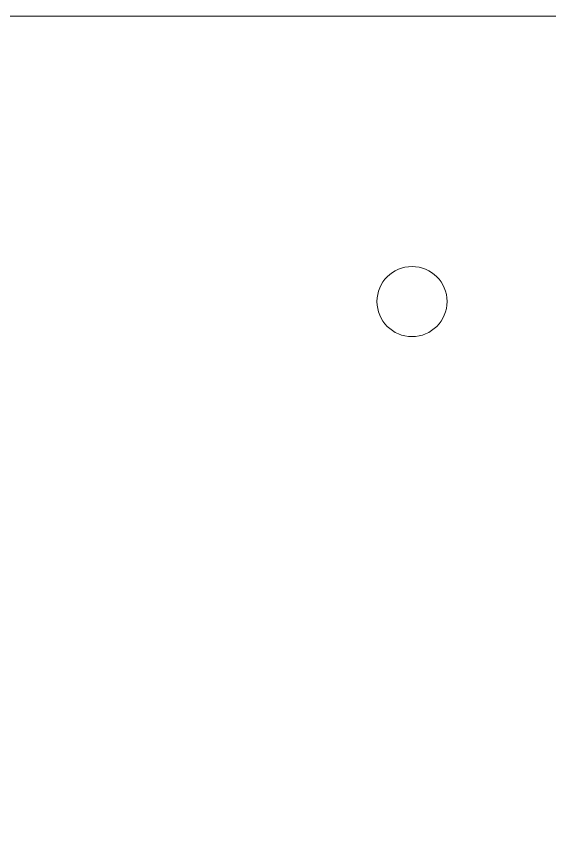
# Model space of a CAD drawing. Header units: millimetres. Extents: x -73 to 73, y -125 to 125.
# Drawn here: x 0 to 30.47, y 79.26 to 125.47 of the extents above; entities that cross this region are included whole.
import ezdxf

# ---------------------------------------------------------------- set-up
doc = ezdxf.new("R2010")
doc.units = ezdxf.units.MM
doc.header["$MEASUREMENT"] = 0
doc.layers.add('Layer 1', color=7, linetype='Continuous')

msp = doc.modelspace()

# ---------------------------------------------------------------- linework, layer by layer
at = {"layer": 'Layer 1', "color": 250, "lineweight": 9}
msp.add_ellipse((22.6024, 109.1854), major_axis=(2.0001, 0), ratio=0.99995, dxfattribs=at)
msp.add_open_spline([(31.5251, 125.474), (31.5251, 125.474), (70.7249, 125.474), (70.7249, 125.474), (70.7249, 125.474), (71.1229, 125.4742), (71.5029, 125.3163), (71.7846, 125.035), (71.7846, 125.035), (72.0662, 124.7537), (72.2246, 124.3721), (72.2249, 123.974), (72.2249, 123.974), (72.2249, 123.974), (72.2249, 119.4865), (72.2249, 119.4865), (72.2249, 119.4865), (72.2251, 119.0884), (72.0672, 118.7084), (71.7859, 118.4268), (71.7859, 118.4268), (71.5046, 118.1451), (71.1229, 117.9867), (70.7249, 117.9865), (70.7249, 117.9865), (70.7249, 117.9865), (68.2624, 117.9865), (68.2624, 117.9865), (68.2624, 117.9865), (66.1188, 117.9865), (64.138, 116.8429), (63.0662, 114.9865), (63.0662, 114.9865), (61.9944, 113.1301), (61.9944, 110.8429), (63.0662, 108.9865), (63.0662, 108.9865), (64.138, 107.1301), (66.1188, 105.9865), (68.2624, 105.9865), (68.2624, 105.9865), (68.2624, 105.9865), (70.7249, 105.9865), (70.7249, 105.9865), (70.7249, 105.9865), (71.1229, 105.9867), (71.5029, 105.8288), (71.7846, 105.5475), (71.7846, 105.5475), (72.0662, 105.2662), (72.2246, 104.8846), (72.2249, 104.4865), (72.2249, 104.4865), (72.2249, 104.4865), (72.2249, 92.9365), (72.2249, 92.9365), (72.2249, 92.9365), (72.2249, 92.9365), (72.2249, 83.4115), (72.2249, 83.4115), (72.2249, 83.4115), (72.2249, 83.4115), (72.2249, 71.8614), (72.2249, 71.8614), (72.2249, 71.8614), (72.2251, 71.0342), (71.552, 70.3616), (70.7249, 70.3614), (70.7249, 70.3614), (70.7249, 70.3614), (68.2624, 70.3614), (68.2624, 70.3614), (68.2624, 70.3614), (63.6528, 70.3614), (60.7614, 65.3534), (63.0662, 61.3614), (63.0662, 61.3614), (64.138, 59.505), (66.1188, 58.3614), (68.2624, 58.3614), (68.2624, 58.3614), (68.2624, 58.3614), (70.7249, 58.3614), (70.7249, 58.3614), (70.7249, 58.3614), (71.552, 58.3616), (72.2246, 57.6885), (72.2249, 56.8614), (72.2249, 56.8614), (72.2249, 56.8614), (72.2249, 52.3739), (72.2249, 52.3739), (72.2249, 52.3739), (72.2251, 51.5467), (71.552, 50.8741), (70.7249, 50.8739), (70.7249, 50.8739), (23.5763, 50.8621), (-23.5763, 50.8621), (-70.7249, 50.8739), (-70.7249, 50.8739), (-71.552, 50.8741), (-72.2251, 51.5467), (-72.2249, 52.3739), (-72.2249, 52.3739), (-72.2249, 52.3739), (-72.2249, 56.8614), (-72.2249, 56.8614), (-72.2249, 56.8614), (-72.2246, 57.6885), (-71.552, 58.3616), (-70.7249, 58.3614), (-70.7249, 58.3614), (-70.7249, 58.3614), (-68.2624, 58.3614), (-68.2624, 58.3614), (-68.2624, 58.3614), (-63.6528, 58.3614), (-60.7614, 63.3694), (-63.0662, 67.3614), (-63.0662, 67.3614), (-64.138, 69.2178), (-66.1188, 70.3614), (-68.2624, 70.3614), (-68.2624, 70.3614), (-68.2624, 70.3614), (-70.7249, 70.3614), (-70.7249, 70.3614), (-70.7249, 70.3614), (-71.552, 70.3616), (-72.2251, 71.0342), (-72.2249, 71.8614), (-72.2249, 71.8614), (-72.2249, 71.8614), (-72.2249, 83.4115), (-72.2249, 83.4115), (-72.2249, 83.4115), (-72.2249, 83.4115), (-72.2249, 92.9365), (-72.2249, 92.9365), (-72.2249, 92.9365), (-72.2249, 92.9365), (-72.2249, 104.4865), (-72.2249, 104.4865), (-72.2249, 104.4865), (-72.2246, 104.8846), (-72.0662, 105.2662), (-71.7846, 105.5475), (-71.7846, 105.5475), (-71.5029, 105.8288), (-71.1229, 105.9867), (-70.7249, 105.9865), (-70.7249, 105.9865), (-70.7249, 105.9865), (-68.2624, 105.9865), (-68.2624, 105.9865), (-68.2624, 105.9865), (-66.1188, 105.9865), (-64.138, 107.1301), (-63.0662, 108.9865), (-63.0662, 108.9865), (-61.9944, 110.8429), (-61.9944, 113.1301), (-63.0662, 114.9865), (-63.0662, 114.9865), (-64.138, 116.8429), (-66.1188, 117.9865), (-68.2624, 117.9865), (-68.2624, 117.9865), (-68.2624, 117.9865), (-70.7249, 117.9865), (-70.7249, 117.9865), (-70.7249, 117.9865), (-71.1229, 117.9867), (-71.5046, 118.1451), (-71.7859, 118.4268), (-71.7859, 118.4268), (-72.0672, 118.7084), (-72.2251, 119.0884), (-72.2249, 119.4865), (-72.2249, 119.4865), (-72.2249, 119.4865), (-72.2249, 123.974), (-72.2249, 123.974), (-72.2249, 123.974), (-72.2246, 124.3721), (-72.0662, 124.7537), (-71.7846, 125.035), (-71.7846, 125.035), (-71.5029, 125.3163), (-71.1229, 125.4742), (-70.7249, 125.474), (-70.7249, 125.474), (-70.7249, 125.474), (-31.5251, 125.474), (-31.5251, 125.474), (-31.5251, 125.474), (-31.5251, 125.474), (31.5251, 125.474), (31.5251, 125.474)], degree=3, knots=[0, 0, 0, 0, 0.0196078, 0.0196078, 0.0196078, 0.0196078, 0.0392157, 0.0392157, 0.0392157, 0.0392157, 0.0588235, 0.0588235, 0.0588235, 0.0588235, 0.0784314, 0.0784314, 0.0784314, 0.0784314, 0.0980392, 0.0980392, 0.0980392, 0.0980392, 0.1176471, 0.1176471, 0.1176471, 0.1176471, 0.1372549, 0.1372549, 0.1372549, 0.1372549, 0.1568627, 0.1568627, 0.1568627, 0.1568627, 0.1764706, 0.1764706, 0.1764706, 0.1764706, 0.1960784, 0.1960784, 0.1960784, 0.1960784, 0.2156863, 0.2156863, 0.2156863, 0.2156863, 0.2352941, 0.2352941, 0.2352941, 0.2352941, 0.254902, 0.254902, 0.254902, 0.254902, 0.2745098, 0.2745098, 0.2745098, 0.2745098, 0.2941176, 0.2941176, 0.2941176, 0.2941176, 0.3137255, 0.3137255, 0.3137255, 0.3137255, 0.3333333, 0.3333333, 0.3333333, 0.3333333, 0.3529412, 0.3529412, 0.3529412, 0.3529412, 0.372549, 0.372549, 0.372549, 0.372549, 0.3921569, 0.3921569, 0.3921569, 0.3921569, 0.4117647, 0.4117647, 0.4117647, 0.4117647, 0.4313725, 0.4313725, 0.4313725, 0.4313725, 0.4509804, 0.4509804, 0.4509804, 0.4509804, 0.4705882, 0.4705882, 0.4705882, 0.4705882, 0.4901961, 0.4901961, 0.4901961, 0.4901961, 0.5098039, 0.5098039, 0.5098039, 0.5098039, 0.5294118, 0.5294118, 0.5294118, 0.5294118, 0.5490196, 0.5490196, 0.5490196, 0.5490196, 0.5686275, 0.5686275, 0.5686275, 0.5686275, 0.5882353, 0.5882353, 0.5882353, 0.5882353, 0.6078431, 0.6078431, 0.6078431, 0.6078431, 0.627451, 0.627451, 0.627451, 0.627451, 0.6470588, 0.6470588, 0.6470588, 0.6470588, 0.6666667, 0.6666667, 0.6666667, 0.6666667, 0.6862745, 0.6862745, 0.6862745, 0.6862745, 0.7058824, 0.7058824, 0.7058824, 0.7058824, 0.7254902, 0.7254902, 0.7254902, 0.7254902, 0.745098, 0.745098, 0.745098, 0.745098, 0.7647059, 0.7647059, 0.7647059, 0.7647059, 0.7843137, 0.7843137, 0.7843137, 0.7843137, 0.8039216, 0.8039216, 0.8039216, 0.8039216, 0.8235294, 0.8235294, 0.8235294, 0.8235294, 0.8431373, 0.8431373, 0.8431373, 0.8431373, 0.8627451, 0.8627451, 0.8627451, 0.8627451, 0.8823529, 0.8823529, 0.8823529, 0.8823529, 0.9019608, 0.9019608, 0.9019608, 0.9019608, 0.9215686, 0.9215686, 0.9215686, 0.9215686, 0.9411765, 0.9411765, 0.9411765, 0.9411765, 0.9607843, 0.9607843, 0.9607843, 0.9607843, 1, 1, 1, 1], dxfattribs=at)

doc.saveas('drawing.dxf')
